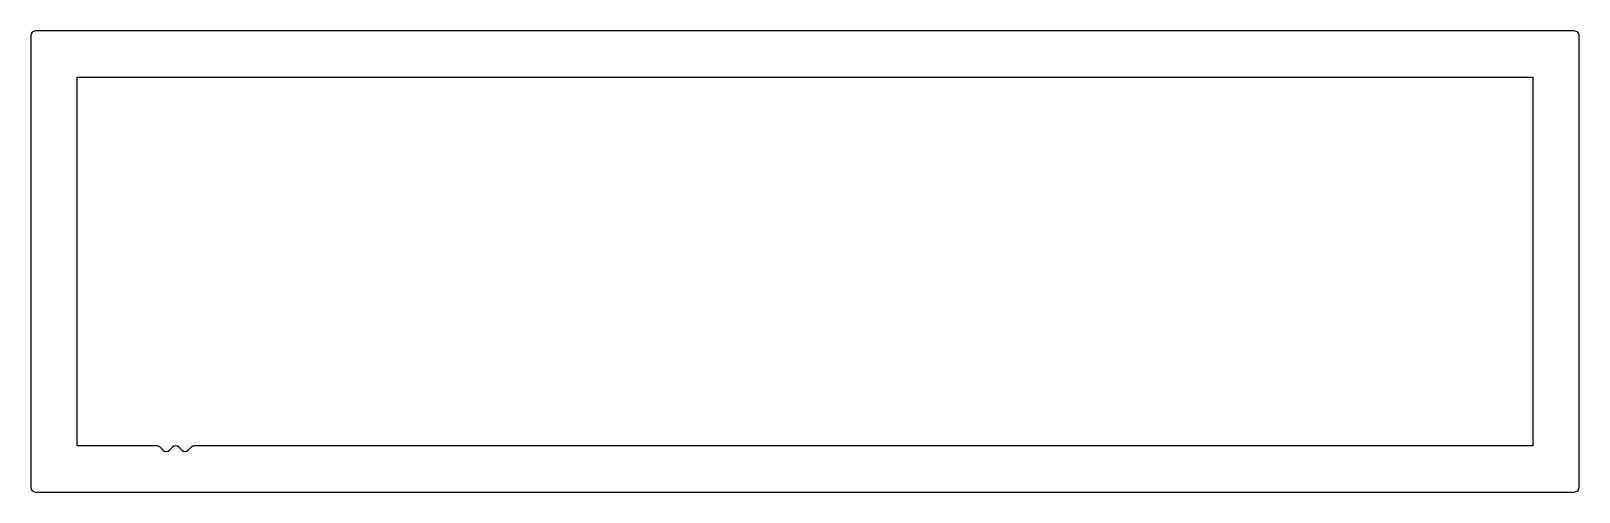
# Model space of a CAD drawing. Extents: x 1073.1 to 1157.1, y 820 to 845.
import ezdxf

# ---------------------------------------------------------------- set-up
doc = ezdxf.new("R2010")
doc.units = 0
doc.layers.get('0').update_dxf_attribs({"linetype": 'CONTINUOUS'})

msp = doc.modelspace()

# ---------------------------------------------------------------- linework, layer by layer
for p, q in [((1073.123, 844.709), (1073.123, 820.209)), ((1156.873, 844.959), (1073.373, 844.959)), ((1157.123, 820.209), (1157.123, 844.709)), ((1075.623, 822.459), (1075.623, 842.459)), ((1075.623, 842.459), (1154.623, 842.459)), ((1154.623, 842.459), (1154.623, 822.459)), ((1079.957, 822.459), (1075.623, 822.459)), ((1080.289, 822.23), (1080.134, 822.386)), ((1080.799, 822.386), (1080.643, 822.23)), ((1081.308, 822.23), (1081.152, 822.386)), ((1081.817, 822.386), (1081.661, 822.23)), ((1154.623, 822.459), (1081.994, 822.459)), ((1073.373, 819.959), (1156.873, 819.959))]:
    msp.add_line(p, q)
for centre, start, end in [((1073.373, 844.709), 90, 180), ((1156.873, 844.709), 0, 90), ((1079.957, 822.209), 45, 90), ((1080.975, 822.209), 45, 135), ((1081.994, 822.209), 90, 135), ((1080.466, 822.407), 225, 315), ((1081.484, 822.407), 225, 315), ((1073.373, 820.209), 180, 270), ((1156.873, 820.209), 270, 0)]:
    msp.add_arc(centre, 0.25, start, end)

doc.saveas('drawing.dxf')
